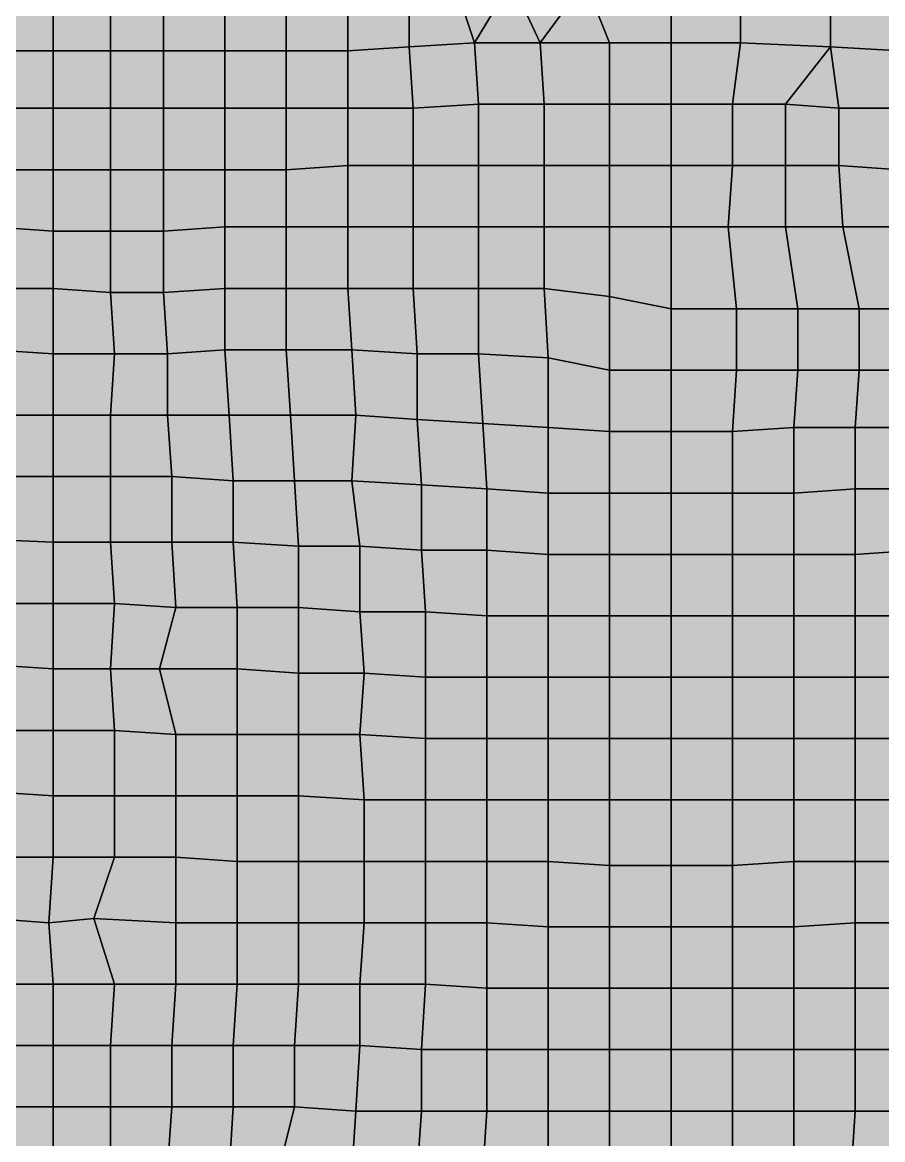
# Model space of a CAD drawing. Header units: metres. Extents: x -7480 to 79269, y -9100 to 45880.
# Drawn here: x 33990 to 38194, y 26720 to 32180 of the extents above; entities that cross this region are included whole.
import ezdxf

# ---------------------------------------------------------------- set-up
doc = ezdxf.new("R2010")
doc.units = ezdxf.units.M
for name, color, linetype in [('COLOR_1', 1, 'Continuous'), ('COLOR_181', 181, 'Continuous'), ('COLOR_3', 3, 'Continuous')]:
    doc.layers.add(name, color=color, linetype=linetype)

msp = doc.modelspace()

# ---------------------------------------------------------------- hatches: boundary and pattern name
at = {"layer": 'COLOR_1'}
for points in [[(35880, 32060), (36200, 32080), (36100, 32380), (35880, 32360)], [(36100, 32380), (36200, 32080), (36380, 32380)], [(36200, 32080), (36520, 32080), (36380, 32380)], [(37500, 32080), (37940, 32060), (37940, 32340), (37500, 32380)], [(35280, 32040), (35580, 32040), (35580, 32340), (35280, 32340)], [(35580, 32040), (35880, 32060), (35880, 32360), (35580, 32340)], [(37940, 32060), (38280, 32040), (38280, 32340), (37940, 32340)], [(35580, 31760), (35900, 31760), (35880, 32060), (35580, 32040)], [(35880, 32060), (35900, 31760), (36220, 31780), (36200, 32080)], [(36200, 32080), (36220, 31780), (36540, 31780), (36520, 32080)], [(36520, 32080), (36540, 31780), (36860, 31780), (36860, 32080)], [(36860, 31780), (37160, 31780), (37160, 32080), (36860, 32080)], [(37160, 31780), (37460, 31780), (37500, 32080), (37160, 32080)], [(37460, 31780), (37720, 31780), (37940, 32060), (37500, 32080)], [(37720, 31780), (37980, 31760), (37940, 32060)], [(37940, 32060), (37980, 31760), (38280, 31760), (38280, 32040)], [(35280, 31760), (35580, 31760), (35580, 32040), (35280, 32040)], [(35900, 31480), (36220, 31480), (36220, 31780), (35900, 31760)], [(36220, 31480), (36540, 31480), (36540, 31780), (36220, 31780)], [(36540, 31480), (36860, 31480), (36860, 31780), (36540, 31780)], [(36860, 31480), (37160, 31480), (37160, 31780), (36860, 31780)], [(37160, 31480), (37460, 31480), (37460, 31780), (37160, 31780)], [(35280, 31460), (35580, 31480), (35580, 31760), (35280, 31760)], [(35580, 31480), (35900, 31480), (35900, 31760), (35580, 31760)], [(35280, 31180), (35580, 31180), (35580, 31480), (35280, 31460)], [(35580, 31180), (35900, 31180), (35900, 31480), (35580, 31480)], [(35900, 31180), (36220, 31180), (36220, 31480), (35900, 31480)], [(36220, 31180), (36540, 31180), (36540, 31480), (36220, 31480)], [(34980, 30880), (35280, 30880), (35280, 31180), (34980, 31180)], [(35280, 30880), (35580, 30880), (35580, 31180), (35280, 31180)], [(35580, 30880), (35900, 30880), (35900, 31180), (35580, 31180)], [(35900, 30880), (36220, 30880), (36220, 31180), (35900, 31180)], [(36220, 30880), (36540, 30880), (36540, 31180), (36220, 31180)], [(35280, 30580), (35600, 30580), (35580, 30880), (35280, 30880)]]:
    msp.add_hatch(color=256, dxfattribs=at).paths.add_polyline_path(points)
at = {"layer": 'COLOR_181'}
for points in [[(33840, 32040), (34140, 32040), (34140, 32340), (33860, 32340)], [(34140, 32040), (34420, 32040), (34420, 32340), (34140, 32340)], [(34420, 32040), (34680, 32040), (34680, 32340), (34420, 32340)], [(34680, 32040), (34980, 32040), (34980, 32340), (34680, 32340)], [(34980, 32040), (35280, 32040), (35280, 32340), (34980, 32340)], [(33840, 31760), (34140, 31760), (34140, 32040), (33840, 32040)], [(34140, 31760), (34420, 31760), (34420, 32040), (34140, 32040)], [(34420, 31760), (34680, 31760), (34680, 32040), (34420, 32040)], [(34680, 31760), (34980, 31760), (34980, 32040), (34680, 32040)], [(34980, 31760), (35280, 31760), (35280, 32040), (34980, 32040)], [(37460, 31480), (37720, 31480), (37720, 31780), (37460, 31780)], [(37720, 31480), (37980, 31480), (37980, 31760), (37720, 31780)], [(33840, 31460), (34140, 31460), (34140, 31760), (33840, 31760)], [(34140, 31460), (34420, 31460), (34420, 31760), (34140, 31760)], [(34420, 31460), (34680, 31460), (34680, 31760), (34420, 31760)], [(34680, 31460), (34980, 31460), (34980, 31760), (34680, 31760)], [(34980, 31460), (35280, 31460), (35280, 31760), (34980, 31760)], [(37980, 31480), (38280, 31460), (38280, 31760), (37980, 31760)], [(33840, 31180), (34140, 31160), (34140, 31460), (33840, 31460)], [(34140, 31160), (34420, 31160), (34420, 31460), (34140, 31460)], [(34420, 31160), (34680, 31160), (34680, 31460), (34420, 31460)], [(34680, 31160), (34980, 31180), (34980, 31460), (34680, 31460)], [(34980, 31180), (35280, 31180), (35280, 31460), (34980, 31460)], [(36540, 31180), (36860, 31180), (36860, 31480), (36540, 31480)], [(36860, 31180), (37160, 31180), (37160, 31480), (36860, 31480)], [(37160, 31180), (37440, 31180), (37460, 31480), (37160, 31480)], [(37440, 31180), (37720, 31180), (37720, 31480), (37460, 31480)], [(37720, 31180), (38000, 31180), (37980, 31480), (37720, 31480)], [(37980, 31480), (38000, 31180), (38280, 31180), (38280, 31460)], [(33840, 30880), (34140, 30880), (34140, 31160), (33840, 31180)], [(34680, 30860), (34980, 30880), (34980, 31180), (34680, 31160)], [(36540, 30880), (36860, 30840), (36860, 31180), (36540, 31180)], [(36860, 30840), (37160, 30780), (37160, 31180), (36860, 31180)], [(37160, 30780), (37480, 30780), (37440, 31180), (37160, 31180)], [(37440, 31180), (37480, 30780), (37780, 30780), (37720, 31180)], [(37720, 31180), (37780, 30780), (38080, 30780), (38000, 31180)], [(38000, 31180), (38080, 30780), (38380, 30780), (38280, 31180)], [(34140, 30880), (34420, 30860), (34420, 31160), (34140, 31160)], [(34420, 30860), (34680, 30860), (34680, 31160), (34420, 31160)], [(33840, 30580), (34140, 30560), (34140, 30880), (33840, 30880)], [(34140, 30560), (34440, 30560), (34420, 30860), (34140, 30880)], [(34420, 30860), (34440, 30560), (34700, 30560), (34680, 30860)], [(34680, 30860), (34700, 30560), (34980, 30580), (34980, 30880)], [(34980, 30580), (35280, 30580), (35280, 30880), (34980, 30880)], [(35580, 30880), (35600, 30580), (35920, 30560), (35900, 30880)], [(35900, 30880), (35920, 30560), (36220, 30560), (36220, 30880)], [(36220, 30560), (36560, 30540), (36540, 30880), (36220, 30880)], [(36540, 30880), (36560, 30540), (36860, 30480), (36860, 30840)], [(36860, 30480), (37160, 30480), (37160, 30780), (36860, 30840)], [(37160, 30480), (37480, 30480), (37480, 30780), (37160, 30780)], [(37480, 30480), (37780, 30480), (37780, 30780), (37480, 30780)], [(37780, 30480), (38080, 30480), (38080, 30780), (37780, 30780)], [(38080, 30480), (38380, 30480), (38380, 30780), (38080, 30780)], [(33840, 30260), (34140, 30260), (34140, 30560), (33840, 30580)], [(34700, 30260), (35000, 30260), (34980, 30580), (34700, 30560)], [(34980, 30580), (35000, 30260), (35300, 30260), (35280, 30580)], [(35280, 30580), (35300, 30260), (35620, 30260), (35600, 30580)], [(35600, 30580), (35620, 30260), (35920, 30240), (35920, 30560)], [(34140, 30260), (34420, 30260), (34440, 30560), (34140, 30560)], [(34420, 30260), (34700, 30260), (34700, 30560), (34440, 30560)], [(35920, 30240), (36240, 30220), (36220, 30560), (35920, 30560)], [(36220, 30560), (36240, 30220), (36560, 30200), (36560, 30540)], [(36560, 30200), (36860, 30180), (36860, 30480), (36560, 30540)], [(36860, 30180), (37160, 30180), (37160, 30480), (36860, 30480)], [(37160, 30180), (37460, 30180), (37480, 30480), (37160, 30480)], [(37460, 30180), (37760, 30200), (37780, 30480), (37480, 30480)], [(37760, 30200), (38060, 30200), (38080, 30480), (37780, 30480)], [(38060, 30200), (38360, 30200), (38380, 30480), (38080, 30480)], [(33840, 29960), (34140, 29960), (34140, 30260), (33840, 30260)], [(34140, 29960), (34420, 29960), (34420, 30260), (34140, 30260)], [(34420, 29960), (34720, 29960), (34700, 30260), (34420, 30260)], [(34700, 30260), (34720, 29960), (35020, 29940), (35000, 30260)], [(35000, 30260), (35020, 29940), (35320, 29940), (35300, 30260)], [(35300, 30260), (35320, 29940), (35600, 29940), (35620, 30260)], [(35600, 29940), (35940, 29920), (35920, 30240), (35620, 30260)], [(35920, 30240), (35940, 29920), (36260, 29900), (36240, 30220)], [(36240, 30220), (36260, 29900), (36560, 29880), (36560, 30200)], [(36560, 29880), (36860, 29880), (36860, 30180), (36560, 30200)], [(37460, 29880), (37760, 29880), (37760, 30200), (37460, 30180)], [(37760, 29880), (38060, 29900), (38060, 30200), (37760, 30200)], [(38060, 29900), (38360, 29900), (38360, 30200), (38060, 30200)], [(36860, 29880), (37160, 29880), (37160, 30180), (36860, 30180)], [(37160, 29880), (37460, 29880), (37460, 30180), (37160, 30180)], [(33680, 29660), (34140, 29640), (34140, 29960), (33840, 29960)], [(34140, 29640), (34420, 29640), (34420, 29960), (34140, 29960)], [(34420, 29640), (34720, 29640), (34720, 29960), (34420, 29960)], [(34720, 29640), (35020, 29640), (35020, 29940), (34720, 29960)], [(35020, 29640), (35340, 29620), (35320, 29940), (35020, 29940)], [(35320, 29940), (35340, 29620), (35640, 29620), (35600, 29940)], [(35600, 29940), (35640, 29620), (35940, 29600), (35940, 29920)], [(35940, 29600), (36260, 29600), (36260, 29900), (35940, 29920)], [(36260, 29600), (36560, 29580), (36560, 29880), (36260, 29900)], [(36560, 29580), (36860, 29580), (36860, 29880), (36560, 29880)], [(36860, 29580), (37160, 29580), (37160, 29880), (36860, 29880)], [(37160, 29580), (37460, 29580), (37460, 29880), (37160, 29880)], [(37460, 29580), (37760, 29580), (37760, 29880), (37460, 29880)], [(37760, 29580), (38060, 29580), (38060, 29900), (37760, 29880)], [(38060, 29580), (38360, 29600), (38360, 29900), (38060, 29900)], [(33680, 29660), (33840, 29340), (34140, 29340), (34140, 29640)], [(34140, 29340), (34440, 29340), (34420, 29640), (34140, 29640)], [(34420, 29640), (34440, 29340), (34740, 29320), (34720, 29640)], [(34720, 29640), (34740, 29320), (35040, 29320), (35020, 29640)], [(35020, 29640), (35040, 29320), (35340, 29320), (35340, 29620)], [(35340, 29320), (35640, 29300), (35640, 29620), (35340, 29620)], [(35640, 29300), (35960, 29300), (35940, 29600), (35640, 29620)], [(35940, 29600), (35960, 29300), (36260, 29280), (36260, 29600)], [(36260, 29280), (36560, 29280), (36560, 29580), (36260, 29600)], [(38060, 29280), (38360, 29280), (38360, 29600), (38060, 29580)], [(36560, 29280), (36860, 29280), (36860, 29580), (36560, 29580)], [(36860, 29280), (37160, 29280), (37160, 29580), (36860, 29580)], [(37160, 29280), (37460, 29280), (37460, 29580), (37160, 29580)], [(37460, 29280), (37760, 29280), (37760, 29580), (37460, 29580)], [(37760, 29280), (38060, 29280), (38060, 29580), (37760, 29580)], [(33840, 29040), (34140, 29020), (34140, 29340), (33840, 29340)], [(34140, 29020), (34420, 29020), (34440, 29340), (34140, 29340)], [(34420, 29020), (34660, 29020), (34740, 29320), (34440, 29340)], [(34660, 29020), (35040, 29020), (35040, 29320), (34740, 29320)], [(35040, 29020), (35340, 29000), (35340, 29320), (35040, 29320)], [(35340, 29000), (35660, 29000), (35640, 29300), (35340, 29320)], [(35640, 29300), (35660, 29000), (35960, 28980), (35960, 29300)], [(35960, 28980), (36260, 28980), (36260, 29280), (35960, 29300)], [(36260, 28980), (36560, 28980), (36560, 29280), (36260, 29280)], [(36560, 28980), (36860, 28980), (36860, 29280), (36560, 29280)], [(36860, 28980), (37160, 28980), (37160, 29280), (36860, 29280)], [(37160, 28980), (37460, 28980), (37460, 29280), (37160, 29280)], [(37460, 28980), (37760, 28980), (37760, 29280), (37460, 29280)], [(37760, 28980), (38060, 28980), (38060, 29280), (37760, 29280)], [(38060, 28980), (38360, 28980), (38360, 29280), (38060, 29280)], [(33840, 28720), (34140, 28720), (34140, 29020), (33840, 29040)], [(34140, 28720), (34440, 28720), (34420, 29020), (34140, 29020)], [(34420, 29020), (34440, 28720), (34740, 28700), (34660, 29020)], [(34660, 29020), (34740, 28700), (35040, 28700), (35040, 29020)], [(35040, 28700), (35340, 28700), (35340, 29000), (35040, 29020)], [(35340, 28700), (35640, 28700), (35660, 29000), (35340, 29000)], [(35640, 28700), (35960, 28680), (35960, 28980), (35660, 29000)], [(35960, 28680), (36260, 28680), (36260, 28980), (35960, 28980)], [(36260, 28680), (36560, 28680), (36560, 28980), (36260, 28980)], [(36560, 28680), (36860, 28680), (36860, 28980), (36560, 28980)], [(36860, 28680), (37160, 28680), (37160, 28980), (36860, 28980)], [(37160, 28680), (37460, 28680), (37460, 28980), (37160, 28980)], [(37460, 28680), (37760, 28680), (37760, 28980), (37460, 28980)], [(37760, 28680), (38060, 28680), (38060, 28980), (37760, 28980)], [(38060, 28680), (38360, 28680), (38360, 28980), (38060, 28980)], [(33840, 28420), (34140, 28400), (34140, 28720), (33840, 28720)], [(34140, 28400), (34440, 28400), (34440, 28720), (34140, 28720)], [(34440, 28400), (34740, 28400), (34740, 28700), (34440, 28720)], [(34740, 28400), (35040, 28400), (35040, 28700), (34740, 28700)], [(35040, 28400), (35340, 28400), (35340, 28700), (35040, 28700)], [(35340, 28400), (35660, 28380), (35640, 28700), (35340, 28700)], [(35640, 28700), (35660, 28380), (35960, 28380), (35960, 28680)], [(35960, 28380), (36260, 28380), (36260, 28680), (35960, 28680)], [(36260, 28380), (36560, 28380), (36560, 28680), (36260, 28680)], [(36560, 28380), (36860, 28380), (36860, 28680), (36560, 28680)], [(36860, 28380), (37160, 28380), (37160, 28680), (36860, 28680)], [(37160, 28380), (37460, 28380), (37460, 28680), (37160, 28680)], [(37460, 28380), (37760, 28380), (37760, 28680), (37460, 28680)], [(37760, 28380), (38060, 28380), (38060, 28680), (37760, 28680)], [(38060, 28380), (38360, 28380), (38360, 28680), (38060, 28680)], [(33840, 28100), (34140, 28100), (34140, 28400), (33840, 28420)], [(34140, 28100), (34440, 28100), (34440, 28400), (34140, 28400)], [(34440, 28100), (34740, 28100), (34740, 28400), (34440, 28400)], [(34740, 28100), (35040, 28080), (35040, 28400), (34740, 28400)], [(35040, 28080), (35340, 28080), (35340, 28400), (35040, 28400)], [(35340, 28080), (35660, 28080), (35660, 28380), (35340, 28400)], [(35660, 28080), (35960, 28080), (35960, 28380), (35660, 28380)], [(35960, 28080), (36260, 28080), (36260, 28380), (35960, 28380)], [(36260, 28080), (36560, 28080), (36560, 28380), (36260, 28380)], [(36560, 28080), (36860, 28060), (36860, 28380), (36560, 28380)], [(36860, 28060), (37160, 28060), (37160, 28380), (36860, 28380)], [(37160, 28060), (37460, 28060), (37460, 28380), (37160, 28380)], [(37460, 28060), (37760, 28080), (37760, 28380), (37460, 28380)], [(37760, 28080), (38060, 28080), (38060, 28380), (37760, 28380)], [(38060, 28080), (38360, 28080), (38360, 28380), (38060, 28380)], [(33840, 27800), (34120, 27780), (34140, 28100), (33840, 28100)], [(34120, 27780), (34340, 27800), (34440, 28100), (34140, 28100)], [(34340, 27800), (34740, 27780), (34740, 28100), (34440, 28100)], [(34740, 27780), (35040, 27780), (35040, 28080), (34740, 28100)], [(35040, 27780), (35340, 27780), (35340, 28080), (35040, 28080)], [(35340, 27780), (35660, 27780), (35660, 28080), (35340, 28080)], [(35660, 27780), (35960, 27780), (35960, 28080), (35660, 28080)], [(35960, 27780), (36260, 27780), (36260, 28080), (35960, 28080)], [(36260, 27780), (36560, 27760), (36560, 28080), (36260, 28080)], [(36560, 27760), (36860, 27760), (36860, 28060), (36560, 28080)], [(37460, 27760), (37760, 27760), (37760, 28080), (37460, 28060)], [(37760, 27760), (38060, 27780), (38060, 28080), (37760, 28080)], [(38060, 27780), (38360, 27780), (38360, 28080), (38060, 28080)], [(36860, 27760), (37160, 27760), (37160, 28060), (36860, 28060)], [(37160, 27760), (37460, 27760), (37460, 28060), (37160, 28060)], [(33840, 27480), (34140, 27480), (34120, 27780), (33840, 27800)], [(34120, 27780), (34140, 27480), (34440, 27480), (34340, 27800)], [(34340, 27800), (34440, 27480), (34740, 27480), (34740, 27780)], [(34740, 27480), (35040, 27480), (35040, 27780), (34740, 27780)], [(35040, 27480), (35340, 27480), (35340, 27780), (35040, 27780)], [(35340, 27480), (35640, 27480), (35660, 27780), (35340, 27780)], [(35640, 27480), (35960, 27480), (35960, 27780), (35660, 27780)], [(35960, 27480), (36260, 27460), (36260, 27780), (35960, 27780)], [(36260, 27460), (36560, 27460), (36560, 27760), (36260, 27780)], [(36560, 27460), (36860, 27460), (36860, 27760), (36560, 27760)], [(36860, 27460), (37160, 27460), (37160, 27760), (36860, 27760)], [(37160, 27460), (37460, 27460), (37460, 27760), (37160, 27760)], [(37460, 27460), (37760, 27460), (37760, 27760), (37460, 27760)], [(37760, 27460), (38060, 27460), (38060, 27780), (37760, 27760)], [(38060, 27460), (38360, 27460), (38360, 27780), (38060, 27780)], [(33840, 27180), (34140, 27180), (34140, 27480), (33840, 27480)], [(34140, 27180), (34420, 27180), (34440, 27480), (34140, 27480)], [(34420, 27180), (34720, 27180), (34740, 27480), (34440, 27480)], [(34720, 27180), (35020, 27180), (35040, 27480), (34740, 27480)], [(35020, 27180), (35320, 27180), (35340, 27480), (35040, 27480)], [(35320, 27180), (35640, 27180), (35640, 27480), (35340, 27480)], [(35640, 27180), (35940, 27160), (35960, 27480), (35640, 27480)], [(35940, 27160), (36260, 27160), (36260, 27460), (35960, 27480)], [(36260, 27160), (36560, 27160), (36560, 27460), (36260, 27460)], [(36560, 27160), (36860, 27160), (36860, 27460), (36560, 27460)], [(36860, 27160), (37160, 27160), (37160, 27460), (36860, 27460)], [(37160, 27160), (37460, 27160), (37460, 27460), (37160, 27460)], [(37460, 27160), (37760, 27160), (37760, 27460), (37460, 27460)], [(37760, 27160), (38060, 27160), (38060, 27460), (37760, 27460)], [(38060, 27160), (38360, 27160), (38360, 27460), (38060, 27460)], [(33840, 26880), (34140, 26880), (34140, 27180), (33840, 27180)], [(34140, 26880), (34420, 26880), (34420, 27180), (34140, 27180)], [(34420, 26880), (34720, 26880), (34720, 27180), (34420, 27180)], [(34720, 26880), (35020, 26880), (35020, 27180), (34720, 27180)], [(35020, 26880), (35320, 26880), (35320, 27180), (35020, 27180)], [(35320, 26880), (35620, 26860), (35640, 27180), (35320, 27180)], [(35620, 26860), (35940, 26860), (35940, 27160), (35640, 27180)], [(35940, 26860), (36260, 26860), (36260, 27160), (35940, 27160)], [(36260, 26860), (36560, 26860), (36560, 27160), (36260, 27160)], [(36560, 26860), (36860, 26860), (36860, 27160), (36560, 27160)], [(36860, 26860), (37160, 26860), (37160, 27160), (36860, 27160)], [(37160, 26860), (37460, 26860), (37460, 27160), (37160, 27160)], [(37460, 26860), (37760, 26860), (37760, 27160), (37460, 27160)], [(37760, 26860), (38060, 26860), (38060, 27160), (37760, 27160)], [(38060, 26860), (38340, 26860), (38360, 27160), (38060, 27160)], [(33840, 26560), (34140, 26580), (34140, 26880), (33840, 26880)], [(34140, 26580), (34420, 26580), (34420, 26880), (34140, 26880)], [(34420, 26580), (34700, 26580), (34720, 26880), (34420, 26880)], [(34700, 26580), (35000, 26560), (35020, 26880), (34720, 26880)], [(35000, 26560), (35240, 26560), (35320, 26880), (35020, 26880)], [(35240, 26560), (35600, 26560), (35620, 26860), (35320, 26880)], [(35600, 26560), (35920, 26560), (35940, 26860), (35620, 26860)], [(35920, 26560), (36240, 26560), (36260, 26860), (35940, 26860)], [(36240, 26560), (36560, 26560), (36560, 26860), (36260, 26860)], [(36560, 26560), (36860, 26560), (36860, 26860), (36560, 26860)], [(36860, 26560), (37160, 26560), (37160, 26860), (36860, 26860)], [(37160, 26560), (37460, 26560), (37460, 26860), (37160, 26860)], [(37460, 26560), (37760, 26560), (37760, 26860), (37460, 26860)], [(37760, 26560), (38040, 26560), (38060, 26860), (37760, 26860)], [(38040, 26560), (38320, 26560), (38340, 26860), (38060, 26860)]]:
    msp.add_hatch(color=256, dxfattribs=at).paths.add_polyline_path(points)
at = {"layer": 'COLOR_3'}
for points in [[(36380, 32380), (36520, 32080), (36740, 32380)], [(36520, 32080), (36860, 32080), (36740, 32380)], [(36740, 32380), (36860, 32080), (37160, 32080), (37160, 32380)], [(37160, 32080), (37500, 32080), (37500, 32380), (37160, 32380)]]:
    msp.add_hatch(color=256, dxfattribs=at).paths.add_polyline_path(points)

# ---------------------------------------------------------------- linework, layer by layer
at = {"layer": 'COLOR_1'}
for points in [[(35880, 32060), (36200, 32080), (36100, 32380), (35880, 32360)], [(36100, 32380), (36200, 32080), (36380, 32380)], [(36200, 32080), (36520, 32080), (36380, 32380)], [(37500, 32080), (37940, 32060), (37940, 32340), (37500, 32380)], [(35280, 32040), (35580, 32040), (35580, 32340), (35280, 32340)], [(35580, 32040), (35880, 32060), (35880, 32360), (35580, 32340)], [(37940, 32060), (38280, 32040), (38280, 32340), (37940, 32340)], [(35580, 31760), (35900, 31760), (35880, 32060), (35580, 32040)], [(35880, 32060), (35900, 31760), (36220, 31780), (36200, 32080)], [(36200, 32080), (36220, 31780), (36540, 31780), (36520, 32080)], [(36520, 32080), (36540, 31780), (36860, 31780), (36860, 32080)], [(36860, 31780), (37160, 31780), (37160, 32080), (36860, 32080)], [(37160, 31780), (37460, 31780), (37500, 32080), (37160, 32080)], [(37460, 31780), (37720, 31780), (37940, 32060), (37500, 32080)], [(37720, 31780), (37980, 31760), (37940, 32060)], [(37940, 32060), (37980, 31760), (38280, 31760), (38280, 32040)], [(35280, 31760), (35580, 31760), (35580, 32040), (35280, 32040)], [(35900, 31480), (36220, 31480), (36220, 31780), (35900, 31760)], [(36220, 31480), (36540, 31480), (36540, 31780), (36220, 31780)], [(36540, 31480), (36860, 31480), (36860, 31780), (36540, 31780)], [(36860, 31480), (37160, 31480), (37160, 31780), (36860, 31780)], [(37160, 31480), (37460, 31480), (37460, 31780), (37160, 31780)], [(35280, 31460), (35580, 31480), (35580, 31760), (35280, 31760)], [(35580, 31480), (35900, 31480), (35900, 31760), (35580, 31760)], [(35280, 31180), (35580, 31180), (35580, 31480), (35280, 31460)], [(35580, 31180), (35900, 31180), (35900, 31480), (35580, 31480)], [(35900, 31180), (36220, 31180), (36220, 31480), (35900, 31480)], [(36220, 31180), (36540, 31180), (36540, 31480), (36220, 31480)], [(34980, 30880), (35280, 30880), (35280, 31180), (34980, 31180)], [(35280, 30880), (35580, 30880), (35580, 31180), (35280, 31180)], [(35580, 30880), (35900, 30880), (35900, 31180), (35580, 31180)], [(35900, 30880), (36220, 30880), (36220, 31180), (35900, 31180)], [(36220, 30880), (36540, 30880), (36540, 31180), (36220, 31180)], [(35280, 30580), (35600, 30580), (35580, 30880), (35280, 30880)]]:
    msp.add_lwpolyline(points, close=True, dxfattribs=at)
at = {"layer": 'COLOR_181'}
for points in [[(33840, 32040), (34140, 32040), (34140, 32340), (33860, 32340)], [(34140, 32040), (34420, 32040), (34420, 32340), (34140, 32340)], [(34420, 32040), (34680, 32040), (34680, 32340), (34420, 32340)], [(34680, 32040), (34980, 32040), (34980, 32340), (34680, 32340)], [(34980, 32040), (35280, 32040), (35280, 32340), (34980, 32340)], [(33840, 31760), (34140, 31760), (34140, 32040), (33840, 32040)], [(34140, 31760), (34420, 31760), (34420, 32040), (34140, 32040)], [(34420, 31760), (34680, 31760), (34680, 32040), (34420, 32040)], [(34680, 31760), (34980, 31760), (34980, 32040), (34680, 32040)], [(34980, 31760), (35280, 31760), (35280, 32040), (34980, 32040)], [(37460, 31480), (37720, 31480), (37720, 31780), (37460, 31780)], [(37720, 31480), (37980, 31480), (37980, 31760), (37720, 31780)], [(33840, 31460), (34140, 31460), (34140, 31760), (33840, 31760)], [(34140, 31460), (34420, 31460), (34420, 31760), (34140, 31760)], [(34420, 31460), (34680, 31460), (34680, 31760), (34420, 31760)], [(34680, 31460), (34980, 31460), (34980, 31760), (34680, 31760)], [(34980, 31460), (35280, 31460), (35280, 31760), (34980, 31760)], [(37980, 31480), (38280, 31460), (38280, 31760), (37980, 31760)], [(33840, 31180), (34140, 31160), (34140, 31460), (33840, 31460)], [(34140, 31160), (34420, 31160), (34420, 31460), (34140, 31460)], [(34420, 31160), (34680, 31160), (34680, 31460), (34420, 31460)], [(34680, 31160), (34980, 31180), (34980, 31460), (34680, 31460)], [(34980, 31180), (35280, 31180), (35280, 31460), (34980, 31460)], [(36540, 31180), (36860, 31180), (36860, 31480), (36540, 31480)], [(36860, 31180), (37160, 31180), (37160, 31480), (36860, 31480)], [(37160, 31180), (37440, 31180), (37460, 31480), (37160, 31480)], [(37440, 31180), (37720, 31180), (37720, 31480), (37460, 31480)], [(37720, 31180), (38000, 31180), (37980, 31480), (37720, 31480)], [(37980, 31480), (38000, 31180), (38280, 31180), (38280, 31460)], [(33840, 30880), (34140, 30880), (34140, 31160), (33840, 31180)], [(34680, 30860), (34980, 30880), (34980, 31180), (34680, 31160)], [(36540, 30880), (36860, 30840), (36860, 31180), (36540, 31180)], [(36860, 30840), (37160, 30780), (37160, 31180), (36860, 31180)], [(37160, 30780), (37480, 30780), (37440, 31180), (37160, 31180)], [(37440, 31180), (37480, 30780), (37780, 30780), (37720, 31180)], [(37720, 31180), (37780, 30780), (38080, 30780), (38000, 31180)], [(38000, 31180), (38080, 30780), (38380, 30780), (38280, 31180)], [(34140, 30880), (34420, 30860), (34420, 31160), (34140, 31160)], [(34420, 30860), (34680, 30860), (34680, 31160), (34420, 31160)], [(33840, 30580), (34140, 30560), (34140, 30880), (33840, 30880)], [(34140, 30560), (34440, 30560), (34420, 30860), (34140, 30880)], [(34420, 30860), (34440, 30560), (34700, 30560), (34680, 30860)], [(34680, 30860), (34700, 30560), (34980, 30580), (34980, 30880)], [(34980, 30580), (35280, 30580), (35280, 30880), (34980, 30880)], [(35580, 30880), (35600, 30580), (35920, 30560), (35900, 30880)], [(35900, 30880), (35920, 30560), (36220, 30560), (36220, 30880)], [(36220, 30560), (36560, 30540), (36540, 30880), (36220, 30880)], [(36540, 30880), (36560, 30540), (36860, 30480), (36860, 30840)], [(36860, 30480), (37160, 30480), (37160, 30780), (36860, 30840)], [(37160, 30480), (37480, 30480), (37480, 30780), (37160, 30780)], [(37480, 30480), (37780, 30480), (37780, 30780), (37480, 30780)], [(37780, 30480), (38080, 30480), (38080, 30780), (37780, 30780)], [(38080, 30480), (38380, 30480), (38380, 30780), (38080, 30780)], [(33840, 30260), (34140, 30260), (34140, 30560), (33840, 30580)], [(34700, 30260), (35000, 30260), (34980, 30580), (34700, 30560)], [(34980, 30580), (35000, 30260), (35300, 30260), (35280, 30580)], [(35280, 30580), (35300, 30260), (35620, 30260), (35600, 30580)], [(35600, 30580), (35620, 30260), (35920, 30240), (35920, 30560)], [(34140, 30260), (34420, 30260), (34440, 30560), (34140, 30560)], [(34420, 30260), (34700, 30260), (34700, 30560), (34440, 30560)], [(35920, 30240), (36240, 30220), (36220, 30560), (35920, 30560)], [(36220, 30560), (36240, 30220), (36560, 30200), (36560, 30540)], [(36560, 30200), (36860, 30180), (36860, 30480), (36560, 30540)], [(36860, 30180), (37160, 30180), (37160, 30480), (36860, 30480)], [(37160, 30180), (37460, 30180), (37480, 30480), (37160, 30480)], [(37460, 30180), (37760, 30200), (37780, 30480), (37480, 30480)], [(37760, 30200), (38060, 30200), (38080, 30480), (37780, 30480)], [(38060, 30200), (38360, 30200), (38380, 30480), (38080, 30480)], [(33840, 29960), (34140, 29960), (34140, 30260), (33840, 30260)], [(34140, 29960), (34420, 29960), (34420, 30260), (34140, 30260)], [(34420, 29960), (34720, 29960), (34700, 30260), (34420, 30260)], [(34700, 30260), (34720, 29960), (35020, 29940), (35000, 30260)], [(35000, 30260), (35020, 29940), (35320, 29940), (35300, 30260)], [(35300, 30260), (35320, 29940), (35600, 29940), (35620, 30260)], [(35600, 29940), (35940, 29920), (35920, 30240), (35620, 30260)], [(35920, 30240), (35940, 29920), (36260, 29900), (36240, 30220)], [(36240, 30220), (36260, 29900), (36560, 29880), (36560, 30200)], [(36560, 29880), (36860, 29880), (36860, 30180), (36560, 30200)], [(37460, 29880), (37760, 29880), (37760, 30200), (37460, 30180)], [(37760, 29880), (38060, 29900), (38060, 30200), (37760, 30200)], [(38060, 29900), (38360, 29900), (38360, 30200), (38060, 30200)], [(36860, 29880), (37160, 29880), (37160, 30180), (36860, 30180)], [(37160, 29880), (37460, 29880), (37460, 30180), (37160, 30180)], [(33680, 29660), (34140, 29640), (34140, 29960), (33840, 29960)], [(34140, 29640), (34420, 29640), (34420, 29960), (34140, 29960)], [(34420, 29640), (34720, 29640), (34720, 29960), (34420, 29960)], [(34720, 29640), (35020, 29640), (35020, 29940), (34720, 29960)], [(35020, 29640), (35340, 29620), (35320, 29940), (35020, 29940)], [(35320, 29940), (35340, 29620), (35640, 29620), (35600, 29940)], [(35600, 29940), (35640, 29620), (35940, 29600), (35940, 29920)], [(35940, 29600), (36260, 29600), (36260, 29900), (35940, 29920)], [(36260, 29600), (36560, 29580), (36560, 29880), (36260, 29900)], [(36560, 29580), (36860, 29580), (36860, 29880), (36560, 29880)], [(36860, 29580), (37160, 29580), (37160, 29880), (36860, 29880)], [(37160, 29580), (37460, 29580), (37460, 29880), (37160, 29880)], [(37460, 29580), (37760, 29580), (37760, 29880), (37460, 29880)], [(37760, 29580), (38060, 29580), (38060, 29900), (37760, 29880)], [(38060, 29580), (38360, 29600), (38360, 29900), (38060, 29900)], [(33680, 29660), (33840, 29340), (34140, 29340), (34140, 29640)], [(34140, 29340), (34440, 29340), (34420, 29640), (34140, 29640)], [(34420, 29640), (34440, 29340), (34740, 29320), (34720, 29640)], [(34720, 29640), (34740, 29320), (35040, 29320), (35020, 29640)], [(35020, 29640), (35040, 29320), (35340, 29320), (35340, 29620)], [(35340, 29320), (35640, 29300), (35640, 29620), (35340, 29620)], [(35640, 29300), (35960, 29300), (35940, 29600), (35640, 29620)], [(35940, 29600), (35960, 29300), (36260, 29280), (36260, 29600)], [(36260, 29280), (36560, 29280), (36560, 29580), (36260, 29600)], [(38060, 29280), (38360, 29280), (38360, 29600), (38060, 29580)], [(36560, 29280), (36860, 29280), (36860, 29580), (36560, 29580)], [(36860, 29280), (37160, 29280), (37160, 29580), (36860, 29580)], [(37160, 29280), (37460, 29280), (37460, 29580), (37160, 29580)], [(37460, 29280), (37760, 29280), (37760, 29580), (37460, 29580)], [(37760, 29280), (38060, 29280), (38060, 29580), (37760, 29580)], [(33840, 29040), (34140, 29020), (34140, 29340), (33840, 29340)], [(34140, 29020), (34420, 29020), (34440, 29340), (34140, 29340)], [(34420, 29020), (34660, 29020), (34740, 29320), (34440, 29340)], [(34660, 29020), (35040, 29020), (35040, 29320), (34740, 29320)], [(35040, 29020), (35340, 29000), (35340, 29320), (35040, 29320)], [(35340, 29000), (35660, 29000), (35640, 29300), (35340, 29320)], [(35640, 29300), (35660, 29000), (35960, 28980), (35960, 29300)], [(35960, 28980), (36260, 28980), (36260, 29280), (35960, 29300)], [(36260, 28980), (36560, 28980), (36560, 29280), (36260, 29280)], [(36560, 28980), (36860, 28980), (36860, 29280), (36560, 29280)], [(36860, 28980), (37160, 28980), (37160, 29280), (36860, 29280)], [(37160, 28980), (37460, 28980), (37460, 29280), (37160, 29280)], [(37460, 28980), (37760, 28980), (37760, 29280), (37460, 29280)], [(37760, 28980), (38060, 28980), (38060, 29280), (37760, 29280)], [(38060, 28980), (38360, 28980), (38360, 29280), (38060, 29280)], [(33840, 28720), (34140, 28720), (34140, 29020), (33840, 29040)], [(34140, 28720), (34440, 28720), (34420, 29020), (34140, 29020)], [(34420, 29020), (34440, 28720), (34740, 28700), (34660, 29020)], [(34660, 29020), (34740, 28700), (35040, 28700), (35040, 29020)], [(35040, 28700), (35340, 28700), (35340, 29000), (35040, 29020)], [(35340, 28700), (35640, 28700), (35660, 29000), (35340, 29000)], [(35640, 28700), (35960, 28680), (35960, 28980), (35660, 29000)], [(35960, 28680), (36260, 28680), (36260, 28980), (35960, 28980)], [(36260, 28680), (36560, 28680), (36560, 28980), (36260, 28980)], [(36560, 28680), (36860, 28680), (36860, 28980), (36560, 28980)], [(36860, 28680), (37160, 28680), (37160, 28980), (36860, 28980)], [(37160, 28680), (37460, 28680), (37460, 28980), (37160, 28980)], [(37460, 28680), (37760, 28680), (37760, 28980), (37460, 28980)], [(37760, 28680), (38060, 28680), (38060, 28980), (37760, 28980)], [(38060, 28680), (38360, 28680), (38360, 28980), (38060, 28980)], [(33840, 28420), (34140, 28400), (34140, 28720), (33840, 28720)], [(34140, 28400), (34440, 28400), (34440, 28720), (34140, 28720)], [(34440, 28400), (34740, 28400), (34740, 28700), (34440, 28720)], [(34740, 28400), (35040, 28400), (35040, 28700), (34740, 28700)], [(35040, 28400), (35340, 28400), (35340, 28700), (35040, 28700)], [(35340, 28400), (35660, 28380), (35640, 28700), (35340, 28700)], [(35640, 28700), (35660, 28380), (35960, 28380), (35960, 28680)], [(35960, 28380), (36260, 28380), (36260, 28680), (35960, 28680)], [(36260, 28380), (36560, 28380), (36560, 28680), (36260, 28680)], [(36560, 28380), (36860, 28380), (36860, 28680), (36560, 28680)], [(36860, 28380), (37160, 28380), (37160, 28680), (36860, 28680)], [(37160, 28380), (37460, 28380), (37460, 28680), (37160, 28680)], [(37460, 28380), (37760, 28380), (37760, 28680), (37460, 28680)], [(37760, 28380), (38060, 28380), (38060, 28680), (37760, 28680)], [(38060, 28380), (38360, 28380), (38360, 28680), (38060, 28680)], [(33840, 28100), (34140, 28100), (34140, 28400), (33840, 28420)], [(34140, 28100), (34440, 28100), (34440, 28400), (34140, 28400)], [(34440, 28100), (34740, 28100), (34740, 28400), (34440, 28400)], [(34740, 28100), (35040, 28080), (35040, 28400), (34740, 28400)], [(35040, 28080), (35340, 28080), (35340, 28400), (35040, 28400)], [(35340, 28080), (35660, 28080), (35660, 28380), (35340, 28400)], [(35660, 28080), (35960, 28080), (35960, 28380), (35660, 28380)], [(35960, 28080), (36260, 28080), (36260, 28380), (35960, 28380)], [(36260, 28080), (36560, 28080), (36560, 28380), (36260, 28380)], [(36560, 28080), (36860, 28060), (36860, 28380), (36560, 28380)], [(36860, 28060), (37160, 28060), (37160, 28380), (36860, 28380)], [(37160, 28060), (37460, 28060), (37460, 28380), (37160, 28380)], [(37460, 28060), (37760, 28080), (37760, 28380), (37460, 28380)], [(37760, 28080), (38060, 28080), (38060, 28380), (37760, 28380)], [(38060, 28080), (38360, 28080), (38360, 28380), (38060, 28380)], [(33840, 27800), (34120, 27780), (34140, 28100), (33840, 28100)], [(34120, 27780), (34340, 27800), (34440, 28100), (34140, 28100)], [(34340, 27800), (34740, 27780), (34740, 28100), (34440, 28100)], [(34740, 27780), (35040, 27780), (35040, 28080), (34740, 28100)], [(35040, 27780), (35340, 27780), (35340, 28080), (35040, 28080)], [(35340, 27780), (35660, 27780), (35660, 28080), (35340, 28080)], [(35660, 27780), (35960, 27780), (35960, 28080), (35660, 28080)], [(35960, 27780), (36260, 27780), (36260, 28080), (35960, 28080)], [(36260, 27780), (36560, 27760), (36560, 28080), (36260, 28080)], [(36560, 27760), (36860, 27760), (36860, 28060), (36560, 28080)], [(37460, 27760), (37760, 27760), (37760, 28080), (37460, 28060)], [(37760, 27760), (38060, 27780), (38060, 28080), (37760, 28080)], [(38060, 27780), (38360, 27780), (38360, 28080), (38060, 28080)], [(36860, 27760), (37160, 27760), (37160, 28060), (36860, 28060)], [(37160, 27760), (37460, 27760), (37460, 28060), (37160, 28060)], [(33840, 27480), (34140, 27480), (34120, 27780), (33840, 27800)], [(34120, 27780), (34140, 27480), (34440, 27480), (34340, 27800)], [(34340, 27800), (34440, 27480), (34740, 27480), (34740, 27780)], [(34740, 27480), (35040, 27480), (35040, 27780), (34740, 27780)], [(35040, 27480), (35340, 27480), (35340, 27780), (35040, 27780)], [(35340, 27480), (35640, 27480), (35660, 27780), (35340, 27780)], [(35640, 27480), (35960, 27480), (35960, 27780), (35660, 27780)], [(35960, 27480), (36260, 27460), (36260, 27780), (35960, 27780)], [(36260, 27460), (36560, 27460), (36560, 27760), (36260, 27780)], [(36560, 27460), (36860, 27460), (36860, 27760), (36560, 27760)], [(36860, 27460), (37160, 27460), (37160, 27760), (36860, 27760)], [(37160, 27460), (37460, 27460), (37460, 27760), (37160, 27760)], [(37460, 27460), (37760, 27460), (37760, 27760), (37460, 27760)], [(37760, 27460), (38060, 27460), (38060, 27780), (37760, 27760)], [(38060, 27460), (38360, 27460), (38360, 27780), (38060, 27780)], [(33840, 27180), (34140, 27180), (34140, 27480), (33840, 27480)], [(34140, 27180), (34420, 27180), (34440, 27480), (34140, 27480)], [(34420, 27180), (34720, 27180), (34740, 27480), (34440, 27480)], [(34720, 27180), (35020, 27180), (35040, 27480), (34740, 27480)], [(35020, 27180), (35320, 27180), (35340, 27480), (35040, 27480)], [(35320, 27180), (35640, 27180), (35640, 27480), (35340, 27480)], [(35640, 27180), (35940, 27160), (35960, 27480), (35640, 27480)], [(35940, 27160), (36260, 27160), (36260, 27460), (35960, 27480)], [(36260, 27160), (36560, 27160), (36560, 27460), (36260, 27460)], [(36560, 27160), (36860, 27160), (36860, 27460), (36560, 27460)], [(36860, 27160), (37160, 27160), (37160, 27460), (36860, 27460)], [(37160, 27160), (37460, 27160), (37460, 27460), (37160, 27460)], [(37460, 27160), (37760, 27160), (37760, 27460), (37460, 27460)], [(37760, 27160), (38060, 27160), (38060, 27460), (37760, 27460)], [(38060, 27160), (38360, 27160), (38360, 27460), (38060, 27460)], [(33840, 26880), (34140, 26880), (34140, 27180), (33840, 27180)], [(34140, 26880), (34420, 26880), (34420, 27180), (34140, 27180)], [(34420, 26880), (34720, 26880), (34720, 27180), (34420, 27180)], [(34720, 26880), (35020, 26880), (35020, 27180), (34720, 27180)], [(35020, 26880), (35320, 26880), (35320, 27180), (35020, 27180)], [(35320, 26880), (35620, 26860), (35640, 27180), (35320, 27180)], [(35620, 26860), (35940, 26860), (35940, 27160), (35640, 27180)], [(35940, 26860), (36260, 26860), (36260, 27160), (35940, 27160)], [(36260, 26860), (36560, 26860), (36560, 27160), (36260, 27160)], [(36560, 26860), (36860, 26860), (36860, 27160), (36560, 27160)], [(36860, 26860), (37160, 26860), (37160, 27160), (36860, 27160)], [(37160, 26860), (37460, 26860), (37460, 27160), (37160, 27160)], [(37460, 26860), (37760, 26860), (37760, 27160), (37460, 27160)], [(37760, 26860), (38060, 26860), (38060, 27160), (37760, 27160)], [(38060, 26860), (38340, 26860), (38360, 27160), (38060, 27160)], [(33840, 26560), (34140, 26580), (34140, 26880), (33840, 26880)], [(34140, 26580), (34420, 26580), (34420, 26880), (34140, 26880)], [(34420, 26580), (34700, 26580), (34720, 26880), (34420, 26880)], [(34700, 26580), (35000, 26560), (35020, 26880), (34720, 26880)], [(35000, 26560), (35240, 26560), (35320, 26880), (35020, 26880)], [(35240, 26560), (35600, 26560), (35620, 26860), (35320, 26880)], [(35600, 26560), (35920, 26560), (35940, 26860), (35620, 26860)], [(35920, 26560), (36240, 26560), (36260, 26860), (35940, 26860)], [(36240, 26560), (36560, 26560), (36560, 26860), (36260, 26860)], [(36560, 26560), (36860, 26560), (36860, 26860), (36560, 26860)], [(36860, 26560), (37160, 26560), (37160, 26860), (36860, 26860)], [(37160, 26560), (37460, 26560), (37460, 26860), (37160, 26860)], [(37460, 26560), (37760, 26560), (37760, 26860), (37460, 26860)], [(37760, 26560), (38040, 26560), (38060, 26860), (37760, 26860)], [(38040, 26560), (38320, 26560), (38340, 26860), (38060, 26860)]]:
    msp.add_lwpolyline(points, close=True, dxfattribs=at)
at = {"layer": 'COLOR_3'}
for points in [[(36380, 32380), (36520, 32080), (36740, 32380)], [(36520, 32080), (36860, 32080), (36740, 32380)], [(36740, 32380), (36860, 32080), (37160, 32080), (37160, 32380)], [(37160, 32080), (37500, 32080), (37500, 32380), (37160, 32380)]]:
    msp.add_lwpolyline(points, close=True, dxfattribs=at)

doc.saveas('drawing.dxf')
